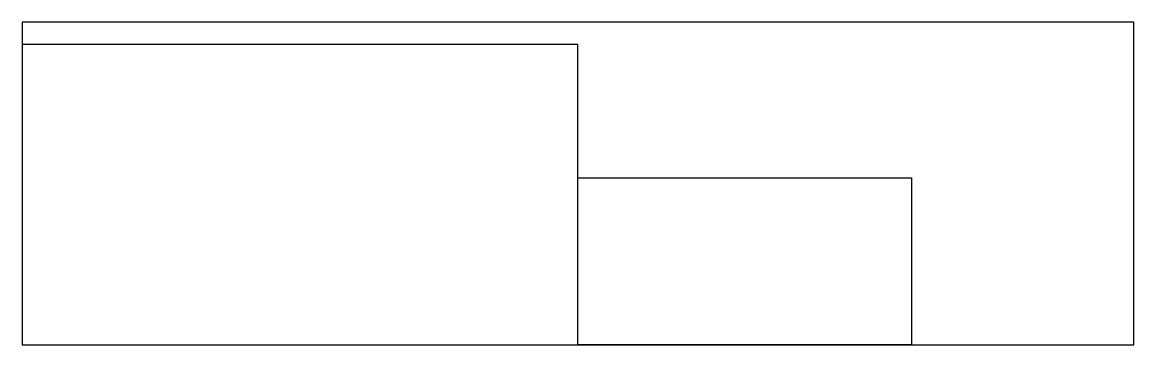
# Model space of a CAD drawing. Header units: millimetres. Extents: x 1627 to 2627, y 2221 to 2511.
import ezdxf

# ---------------------------------------------------------------- set-up
doc = ezdxf.new("R2010")
doc.units = ezdxf.units.MM

msp = doc.modelspace()

# ---------------------------------------------------------------- linework, layer by layer
at = {"color": 1}
msp.add_lwpolyline([(1626.8, 2221.2), (2626.8, 2221.2), (2626.8, 2511.2), (1626.8, 2511.2)], close=True, dxfattribs=at)
at = {"color": 2}
msp.add_lwpolyline([(2126.8, 2221.2), (2126.8, 2491.2), (1626.8, 2491.2), (1626.8, 2221.2)], close=True, dxfattribs=at)
at = {"color": 3}
msp.add_lwpolyline([(2426.8, 2371.2), (2426.8, 2221.2), (2126.8, 2221.2), (2126.8, 2371.2)], close=True, dxfattribs=at)

doc.saveas('drawing.dxf')
